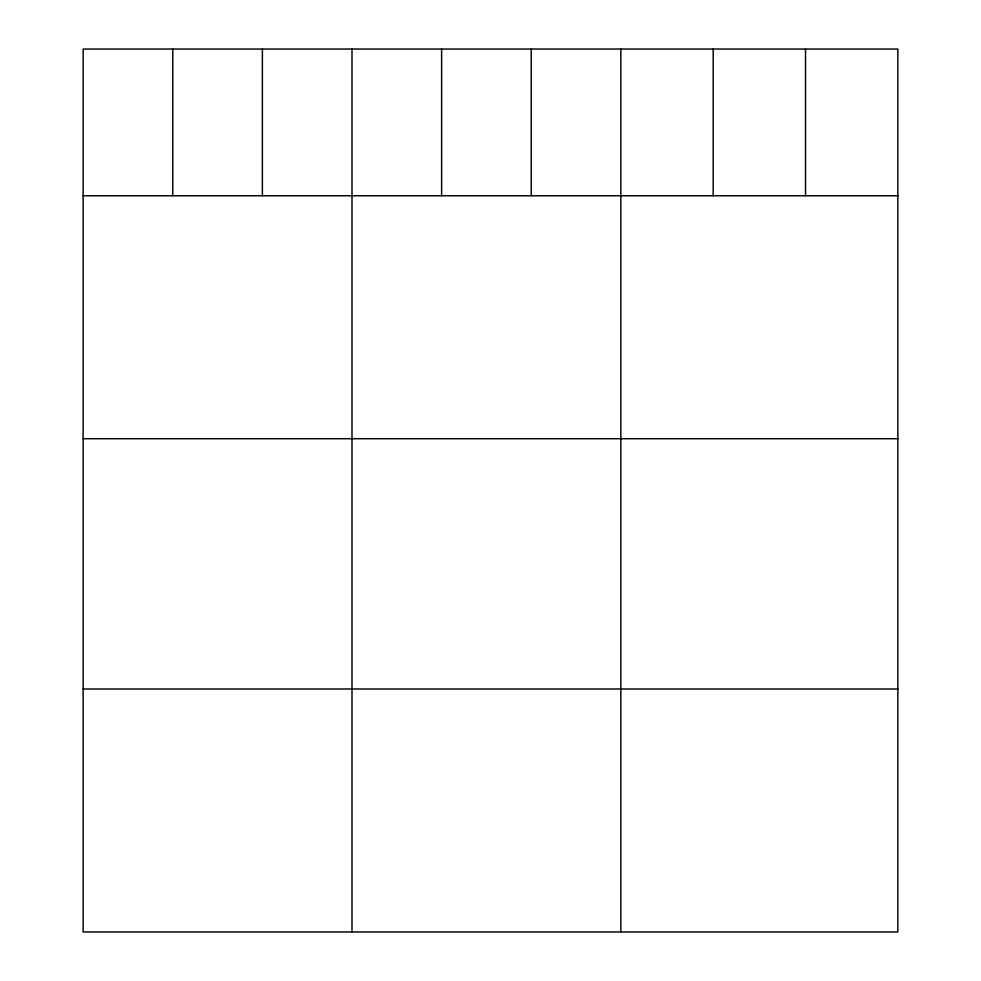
<?xml version="1.0" encoding="UTF-8"?>
<svg xmlns="http://www.w3.org/2000/svg" width="981" height="981" viewBox="0 0 981 981"><rect width="100%" height="100%" fill="white"/><g stroke="black" fill="none" stroke-linecap="round" stroke-linejoin="round"><path stroke-width="1.47" d="M897.86 195.759L897.86 931.95L83.14 931.95L83.14 49.05L897.86 49.05L897.86 195.759L83.14 195.759M83.14 438.703L897.86 438.703M83.14 689.005L897.86 689.005M805.524 49.05L805.524 195.759M713.187 49.05L713.187 195.759M620.85 49.05L620.85 931.95M531.236 49.05L531.236 195.759M441.622 49.05L441.622 195.759M351.995 49.05L351.995 931.95M262.381 49.05L262.381 195.759M172.766 49.05L172.766 195.759"/></g></svg>
